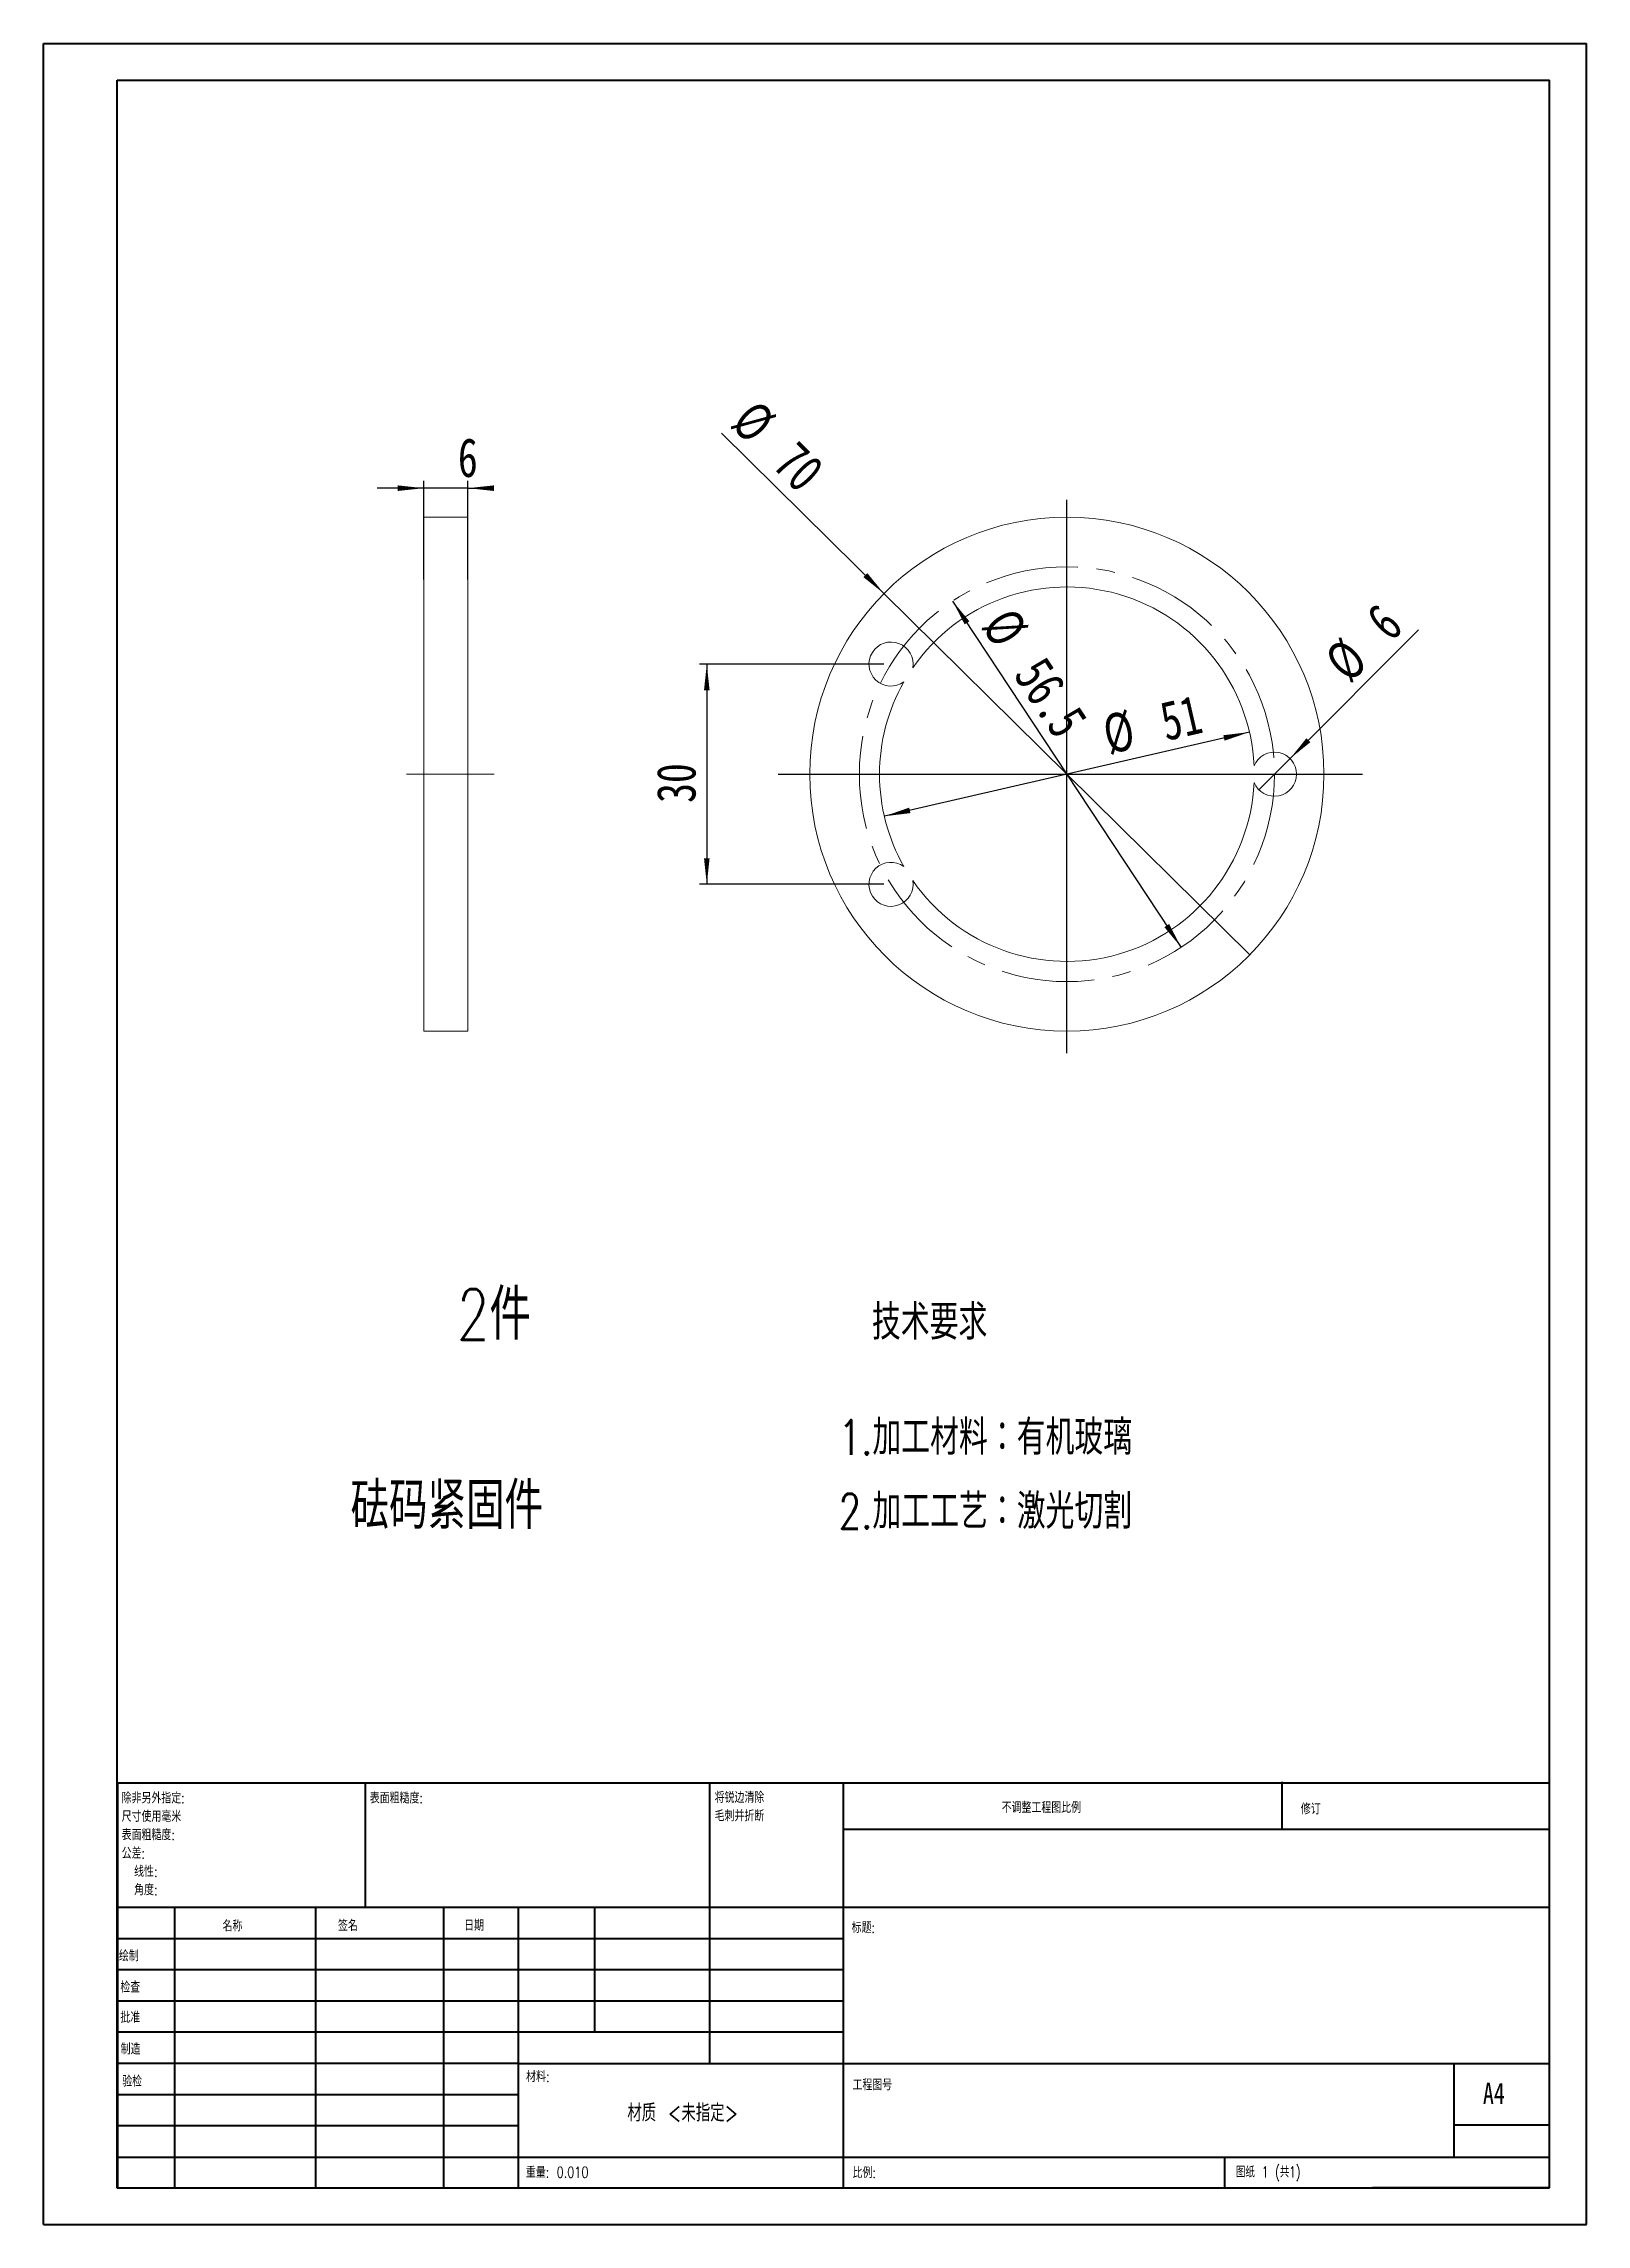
# Model space of a CAD drawing. Header units: millimetres. Extents: x 0 to 210, y 0 to 297.
import ezdxf

# ---------------------------------------------------------------- set-up
doc = ezdxf.new("R2010")
doc.units = ezdxf.units.MM
doc.linetypes.add('CENTERX2', pattern=[20.32, 12.7, -2.54, 2.54, -2.54])
doc.layers.add('FORMAT', color=7, linetype='Continuous')
doc.styles.add('SLDTEXTSTYLE0', font='TXT', dxfattribs={"width": 0.75, "bigfont": 'bigfont'})
doc.styles.add('SLDTEXTSTYLE1', font='TXT', dxfattribs={"width": 0.75})
doc.styles.add('SLDTEXTSTYLE2', font='TXT', dxfattribs={"width": 0.694444, "bigfont": 'bigfont'})
doc.dimstyles.new('SLDDIMSTYLE0', dxfattribs={"dimtxt": 5.291667, "dimasz": 3.556, "dimexe": 0, "dimexo": 0.0625, "dimgap": 1.322917, "dimtad": 1, "dimdec": 1, "dimrnd": 1e-09, "dimzin": 12, "dimdsep": 46, "dimtxsty": 'SLDTEXTSTYLE1', "dimsah": 1, "dimcen": 0, "dimadec": 0, "dimazin": 3, "dimtfac": 1, "dimtdec": 1, "dimtmove": 0, "dimatfit": 3, "dimfxl": 0, "dimfrac": 2, "dimtolj": 1, "dimtzin": 12, "dimarcsym": 0})
doc.dimstyles.new('SLDDIMSTYLE1', dxfattribs={"dimtxt": 5.291667, "dimasz": 3.556, "dimexe": 0, "dimexo": 0.0625, "dimgap": 1.322917, "dimtad": 1, "dimrnd": 1e-09, "dimzin": 12, "dimdsep": 46, "dimtxsty": 'SLDTEXTSTYLE1', "dimblk1": 'NONE', "dimsah": 1, "dimcen": 0, "dimadec": 0, "dimazin": 3, "dimtfac": 1, "dimtmove": 0, "dimatfit": 3, "dimldrblk": 'NONE', "dimfxl": 0, "dimfrac": 2, "dimtolj": 1, "dimtzin": 12, "dimarcsym": 0})
doc.dimstyles.new('SLDDIMSTYLE2', dxfattribs={"dimtxt": 5.291667, "dimasz": 3.556, "dimexe": 0, "dimexo": 0.0625, "dimgap": 1.322917, "dimtad": 1, "dimdec": 6, "dimrnd": 1e-09, "dimzin": 12, "dimdsep": 46, "dimtxsty": 'SLDTEXTSTYLE1', "dimsah": 1, "dimcen": 0.09, "dimadec": 0, "dimazin": 3, "dimtfac": 1, "dimtofl": 0, "dimtmove": 0, "dimatfit": 3, "dimfxl": 0, "dimfrac": 2, "dimtolj": 1, "dimtzin": 12, "dimarcsym": 0})
doc.dimstyles.new('SLDDIMSTYLE3', dxfattribs={"dimtxt": 5.291667, "dimasz": 3.556, "dimexe": 0, "dimexo": 0.0625, "dimgap": 1.322917, "dimtad": 1, "dimrnd": 1e-09, "dimzin": 12, "dimdsep": 46, "dimtxsty": 'SLDTEXTSTYLE1', "dimblk1": 'NONE', "dimsah": 1, "dimcen": 0, "dimadec": 0, "dimazin": 3, "dimtfac": 1, "dimtmove": 0, "dimatfit": 3, "dimldrblk": 'NONE', "dimfxl": 0, "dimfrac": 2, "dimtolj": 1, "dimtzin": 12, "dimarcsym": 0})
doc.dimstyles.new('SLDDIMSTYLE4', dxfattribs={"dimtxt": 5.291667, "dimasz": 3.556, "dimexe": 0, "dimexo": 0.0625, "dimgap": 1.322917, "dimtad": 1, "dimrnd": 1e-09, "dimzin": 12, "dimdsep": 46, "dimtxsty": 'SLDTEXTSTYLE1', "dimsah": 1, "dimcen": 0, "dimadec": 0, "dimazin": 3, "dimtfac": 1, "dimtmove": 0, "dimatfit": 3, "dimfxl": 0, "dimfrac": 2, "dimtolj": 1, "dimtzin": 12, "dimarcsym": 0})
doc.dimstyles.new('SLDDIMSTYLE5', dxfattribs={"dimtxt": 5.291667, "dimasz": 3.556, "dimexe": 0, "dimexo": 0.0625, "dimgap": 1.322917, "dimtad": 1, "dimdec": 6, "dimrnd": 1e-09, "dimzin": 12, "dimdsep": 46, "dimtxsty": 'SLDTEXTSTYLE1', "dimsah": 1, "dimcen": 0.09, "dimadec": 0, "dimazin": 3, "dimtfac": 1, "dimtmove": 0, "dimatfit": 0, "dimfxl": 0, "dimfrac": 2, "dimtolj": 1, "dimtzin": 12, "dimarcsym": 0})

# ---------------------------------------------------------------- blocks, each defined once
blk = doc.blocks.new('SW_NOTE_0')
at = {"color": 0, "linetype": 'Continuous', "lineweight": 0, "char_height": 1.5, "attachment_point": 1, "style": 'SLDTEXTSTYLE0'}
for s, insert in [('\\M+18FAB锐边\\M+190B4\\M+18F9C', (0, 1.93)), ('\\M+196D1\\M+18E68\\M+19BF3\\M+190DC\\M+19266', (0, -0.57))]:
    blk.add_mtext(s, dxfattribs=dict(at, insert=insert))
blk = doc.blocks.new('SW_NOTE_1')
at = {"color": 0, "linetype": 'Continuous', "lineweight": 0, "char_height": 1.5, "attachment_point": 1, "style": 'SLDTEXTSTYLE0'}
for s, insert in [('\\M+18F9C\\M+194F1另\\M+18A4F\\M+18E77\\M+192E8:', (0, 1.93)), ('\\M+1955C\\M+196CA\\M+19165糙\\M+19378:', (0, -3.07)), ('\\M+18EDA\\M+190A1\\M+18E67\\M+19770\\M+19F7C\\M+195C4', (0, -0.57)), ('\\M+18CF6\\M+18DB7:', (0, -5.57)), ('线\\M+190AB:', (1.69, -8.07)), ('\\M+18A70\\M+19378:', (1.69, -10.57))]:
    blk.add_mtext(s, dxfattribs=dict(at, insert=insert))
blk = doc.blocks.new('_D')
at = {"layer": 'FORMAT'}
blk.add_line((123.81, 221.3), (154.92, 174.13), dxfattribs=at)
for points in [[(123.81, 221.3), (125.45, 218.12), (126.09, 218.54)], [(154.92, 174.13), (153.28, 177.31), (152.64, 176.89)]]:
    blk.add_solid(points, dxfattribs=at)
at = {"layer": 'FORMAT', "char_height": 5.292, "attachment_point": 1, "rotation": 303.4007, "style": 'SLDTEXTSTYLE1'}
for s, insert in [('%%c', (132.05, 220.82)), ('56.5', (136.44, 214.15))]:
    blk.add_mtext(s, dxfattribs=dict(at, insert=insert))
blk = doc.blocks.new('_D_1')
at = {"layer": 'FORMAT'}
for q in [(187.25, 217.36), (165.49, 195.6)]:
    blk.add_line((169.74, 199.84), q, dxfattribs=at)
blk.add_solid([(169.74, 199.84), (172.52, 202.08), (171.98, 202.62)], dxfattribs=at)
at = {"layer": 'FORMAT', "attachment_point": 1, "rotation": 45, "style": 'SLDTEXTSTYLE1'}
for s, insert, char_height in [('6', (179.72, 219.36), 5.29), ('%%c', (174.07, 213.71), 5.292)]:
    blk.add_mtext(s, dxfattribs=dict(at, insert=insert, char_height=char_height))
blk = doc.blocks.new('_NONE')
blk = doc.blocks.new('_D_2')
at = {"layer": 'FORMAT'}
for p, q in [((114.43, 212.72), (89.35, 212.72)), ((90.35, 212.72), (90.35, 182.72)), ((114.43, 182.72), (89.35, 182.72))]:
    blk.add_line(p, q, dxfattribs=at)
for points in [[(90.35, 212.72), (89.97, 209.16), (90.73, 209.16)], [(90.35, 182.72), (90.73, 186.27), (89.97, 186.27)]]:
    blk.add_solid(points, dxfattribs=at)
at = {"layer": 'FORMAT', "insert": (83.53, 193.81), "char_height": 5.292, "attachment_point": 1, "rotation": 90, "style": 'SLDTEXTSTYLE1'}
blk.add_mtext('30', dxfattribs=at)
blk = doc.blocks.new('_D_3')
at = {"layer": 'FORMAT'}
for q in [(92.35, 244.18), (164.26, 173.12)]:
    blk.add_line((114.47, 222.32), q, dxfattribs=at)
blk.add_solid([(114.47, 222.32), (112.21, 225.09), (111.67, 224.55)], dxfattribs=at)
at = {"layer": 'FORMAT', "char_height": 5.292, "attachment_point": 1, "rotation": 315.3389, "style": 'SLDTEXTSTYLE1'}
for s, insert in [('%%c', (97.14, 249.02)), ('70', (102.82, 243.4))]:
    blk.add_mtext(s, dxfattribs=dict(at, insert=insert))
blk = doc.blocks.new('_D_4')
at = {"layer": 'FORMAT'}
blk.add_line((164.21, 203.45), (114.52, 191.99), dxfattribs=at)
for points in [[(164.21, 203.45), (160.66, 203.02), (160.83, 202.28)], [(114.52, 191.99), (118.07, 192.42), (117.9, 193.16)]]:
    blk.add_solid(points, dxfattribs=at)
at = {"layer": 'FORMAT', "char_height": 5.292, "attachment_point": 1, "rotation": 12.9846, "style": 'SLDTEXTSTYLE1'}
for s, insert in [('51', (151.67, 207.38)), ('%%c', (143.88, 205.58))]:
    blk.add_mtext(s, dxfattribs=dict(at, insert=insert))
blk = doc.blocks.new('_D_5')
at = {"layer": 'FORMAT'}
for p, q in [((51.83, 224.22), (51.83, 237.67)), ((57.83, 224.22), (57.83, 237.67)), ((51.83, 236.67), (45.48, 236.67)), ((57.83, 236.67), (51.83, 236.67)), ((57.83, 236.67), (60.38, 236.67))]:
    blk.add_line(p, q, dxfattribs=at)
for points in [[(51.83, 236.67), (48.27, 237.05), (48.27, 236.29)], [(57.83, 236.67), (61.39, 236.29), (61.39, 237.05)]]:
    blk.add_solid(points, dxfattribs=at)
at = {"layer": 'FORMAT', "insert": (56.47, 243.49), "char_height": 5.29, "attachment_point": 1, "style": 'SLDTEXTSTYLE1'}
blk.add_mtext('6', dxfattribs=at)

msp = doc.modelspace()

# ---------------------------------------------------------------- linework, layer by layer
at = {"color": 7, "linetype": 'Continuous', "lineweight": 40}
for p, q in [((0.0788436, 0.2147802), (0.0788436, 297.2147802)), ((0.0788436, 297.2147802), (210.0788436, 297.2147802)), ((210.0788436, 0.2147802), (210.0788436, 297.2147802)), ((210.0788436, 292.2147802), (210.0788436, 297.2147802)), ((10.0788436, 292.2147802), (205.0788436, 292.2147802)), ((10.0788436, 5.2147802), (10.0788436, 292.2147802)), ((205.0788436, 5.2147802), (205.0788436, 292.2147802)), ((10.1108209, 60.3709273), (205.0788436, 60.3709273)), ((10.1108209, 60.3709273), (10.1108209, 5.1209273)), ((43.9108209, 43.3709273), (43.9108209, 60.3709273)), ((90.7108209, 60.3709273), (90.7108209, 22.1209273)), ((108.9108209, 60.3709273), (108.9108209, 5.1209273)), ((168.6788436, 54.0897802), (168.6788436, 60.4647802)), ((205.0788436, 53.9959273), (108.9108209, 53.9959273)), ((205.0788436, 43.3709273), (10.1108209, 43.3709273)), ((17.9108209, 43.3709273), (17.9108209, 5.1209273)), ((37.1017733, 43.3709273), (37.1017733, 5.1209273)), ((54.5097471, 43.3709273), (54.5097471, 5.1209273)), ((64.7108209, 5.1209273), (64.7108209, 43.3709273)), ((75.1108209, 26.3709273), (75.1108209, 43.3709273)), ((108.9108209, 39.1209273), (10.1108209, 39.1209273)), ((108.9108209, 34.8709273), (10.1108209, 34.8709273)), ((108.9108209, 30.6209273), (10.1108209, 30.6209273)), ((108.9108209, 26.3709273), (10.1108209, 26.3709273)), ((64.7108209, 22.1209273), (10.1108209, 22.1209273)), ((64.7108209, 22.1209273), (205.0788436, 22.1209273)), ((192.0788436, 9.4647802), (192.0788436, 22.2147802)), ((64.7108209, 17.8708553), (10.1108209, 17.8708553)), ((64.7108209, 13.6209273), (10.1108209, 13.6209273)), ((205.0788436, 13.7147802), (192.0788436, 13.7147802)), ((10.1108209, 9.3709273), (205.0788436, 9.3709273)), ((160.8788436, 5.2147802), (160.8788436, 9.4647802)), ((10.0788436, 5.2147802), (205.0788436, 5.2147802)), ((205.0788436, 5.2147802), (180.9883118, 5.2147802)), ((0.0788436, 0.2147802), (210.0788436, 0.2147802))]:
    msp.add_line(p, q, dxfattribs=at)
at = {"color": 7, "linetype": 'Continuous', "lineweight": 15}
for p, q in [((57.8296929, 232.7184947), (51.8296929, 232.7184947)), ((51.8296929, 232.7184947), (51.8296929, 162.7184944)), ((57.8296929, 232.7184947), (57.8296929, 162.7184944)), ((51.8296929, 162.7184944), (57.8296929, 162.7184944))]:
    msp.add_line(p, q, dxfattribs=at)
msp.add_circle((139.3643985, 197.7184945), 35, dxfattribs=at)
for centre, radius, start, end in [((139.3643985, 197.7184945), 25.5, 2.559666349, 145.369083018), ((115.4256747, 212.7184945), 3, 350.238143235, 305.6193555), ((139.3643985, 197.7184945), 25.5, 150.488415716, 209.511584284), ((167.6143985, 197.7184945), 3, 202.309393868, 157.690606132), ((139.3643985, 197.7184945), 25.5, 214.630916982, 357.440333651), ((115.4256747, 182.7184945), 3, 54.3806445, 9.761856765)]:
    msp.add_arc(centre, radius, start, end, dxfattribs=at)
at = {"layer": 'FORMAT'}
for p, q in [((139.3643985, 159.724976), (139.3643985, 235.0998216)), ((100.0587253, 197.7184945), (179.6217372, 197.7184945))]:
    msp.add_line(p, q, dxfattribs=at)
at = {"layer": 'FORMAT', "lineweight": 15}
msp.add_line((49.4871161, 197.7184945), (61.4153927, 197.7184945), dxfattribs=at)
at = {"layer": 'FORMAT', "linetype": 'CENTERX2', "lineweight": 0}
msp.add_circle((139.3643985, 197.7184945), 28.25, dxfattribs=at)

# ---------------------------------------------------------------- block references
at = {"color": 7, "linetype": 'Continuous', "lineweight": 0}
for name, p in [('SW_NOTE_1', (10.7044897, 57.1082971)), ('SW_NOTE_0', (91.4200366, 57.1904169))]:
    msp.add_blockref(name, p, dxfattribs=at)

# ---------------------------------------------------------------- texts
for s, insert, char_height, attachment_point, style in [('2\\M+18C8F', (56.3323068, 127.5757003), 6.87916667, 1, 'SLDTEXTSTYLE0'), ('\\M+18B5A术\\M+19776\\M+18B81', (112.8270626, 125.4704146), 4.7625, 1, 'SLDTEXTSTYLE0'), ('1.\\M+189C1\\M+18D48\\M+18DDE\\M+197BF\\M+18146\\M+1974C\\M+18AF7\\M+1E0DE\\M+1979E', (108.2981281, 109.7832801), 4.7625, 1, 'SLDTEXTSTYLE0'), ('砝码紧\\M+18CC5\\M+18C8F', (41.8578057, 101.2881354), 6.35, 1, 'SLDTEXTSTYLE0'), ('2.\\M+189C1\\M+18D48\\M+18D48艺\\M+18146\\M+18C83\\M+18CF5\\M+190D8\\M+18A84', (108.2981281, 99.7091709), 4.7625, 1, 'SLDTEXTSTYLE0'), ('\\M+1955C\\M+196CA\\M+19165糙\\M+19378:', (44.4821131, 59.0401993), 1.5, 1, 'SLDTEXTSTYLE0'), ('\\M+19573调\\M+190AE\\M+18D48\\M+192F6图\\M+194E4\\M+197E1', (130.4934841, 57.7477737), 1.5, 1, 'SLDTEXTSTYLE0'), ('\\M+18F43订', (171.2064253, 57.5496888), 1.5, 1, 'SLDTEXTSTYLE0'), ('\\M+196BC\\M+18FCC', (24.4330601, 41.6224099), 1.5, 1, 'SLDTEXTSTYLE0'), ('签\\M+196BC', (40.1444085, 41.6826836), 1.5, 1, 'SLDTEXTSTYLE0'), ('\\M+193FA\\M+18AFA', (57.3255229, 41.6971065), 1.5, 1, 'SLDTEXTSTYLE0'), ('标题:', (110.0670078, 41.3992615), 1.5, 1, 'SLDTEXTSTYLE0'), ('绘\\M+190A7', (10.3229702, 37.5506421), 1.5, 1, 'SLDTEXTSTYLE0'), ('检查', (10.5212898, 33.2753344), 1.5, 1, 'SLDTEXTSTYLE0'), ('\\M+194E1\\M+18F79', (10.5125433, 29.1852233), 1.5, 1, 'SLDTEXTSTYLE0'), ('\\M+190A7\\M+191A2', (10.5660074, 24.8546319), 1.5, 1, 'SLDTEXTSTYLE0'), ('\\M+18DDE\\M+197BF:', (65.7566832, 21.1069835), 1.5, 1, 'SLDTEXTSTYLE0'), ('验检', (10.7798638, 20.4705765), 1.5, 1, 'SLDTEXTSTYLE0'), ('\\M+18D48\\M+192F6图\\M+18D86', (110.184787, 19.9895651), 1.5, 1, 'SLDTEXTSTYLE0'), ('A4', (195.9998284, 19.5152247), 2.91041667, 1, 'SLDTEXTSTYLE1'), ('\\M+18DDE质 <\\M+196A2\\M+18E77\\M+192E8>', (87.0773183, 16.6064931), 2.38125, 2, 'SLDTEXTSTYLE0'), ('\\M+18F64\\M+197CA: 0.010', (65.728632, 8.0702392), 1.4986, 1, 'SLDTEXTSTYLE0'), ('\\M+194E4\\M+197E1:', (110.184787, 8.0210145), 1.5, 1, 'SLDTEXTSTYLE0'), ('图纸 1 (\\M+18BA41)', (162.357138, 8.1148674), 1.5, 1, 'SLDTEXTSTYLE2')]:
    msp.add_mtext(s, dxfattribs=dict(at, insert=insert, char_height=char_height, attachment_point=attachment_point, style=style))

# ---------------------------------------------------------------- dimensions: what is measured, and where the dimension line sits
at = {"layer": 'FORMAT'}
for p1, p2, dimstyle, picture, middle in [((164.2591095, 173.1165969), (114.4696876, 222.3203921), 'SLDDIMSTYLE3', '_D_3', (97.8632189, 238.7315542)), ((123.8130302, 221.3027572), (154.9157668, 174.1342319), 'SLDDIMSTYLE0', '_D', (132.1348871, 208.6823585)), ((165.4930782, 195.5971742), (169.7357189, 199.8398149), 'SLDDIMSTYLE1', '_D_1', (183.3340718, 213.4381678)), ((164.2123762, 203.4480673), (114.5164208, 191.9889218), 'SLDDIMSTYLE4', '_D_4', (153.6562104, 201.0139807))]:
    dim = msp.add_diameter_dim_2p(p1=p1, p2=p2, dimstyle=dimstyle, dxfattribs=at)
    dim.commit()
    dim.dimension.update_dxf_attribs({"geometry": picture, "text_midpoint": middle, "dimtype": 163})
dim = msp.add_linear_dim(base=(51.8296929, 236.6709714), p1=(57.8296929, 223.2184945), p2=(51.8296929, 223.2184945), dimstyle='SLDDIMSTYLE5', dxfattribs=at)
dim.commit()
dim.dimension.update_dxf_attribs({"geometry": '_D_5', "text_midpoint": (58.4226901, 236.6709714), "dimtype": 160})
dim = msp.add_linear_dim(base=(90.3532431, 182.7184945), p1=(115.4256747, 212.7184945), p2=(115.4256747, 182.7184945), angle=90, dimstyle='SLDDIMSTYLE2', dxfattribs=at)
dim.commit()
dim.dimension.update_dxf_attribs({"geometry": '_D_2', "text_midpoint": (90.3532431, 197.7184945), "dimtype": 160})

doc.saveas('drawing.dxf')
